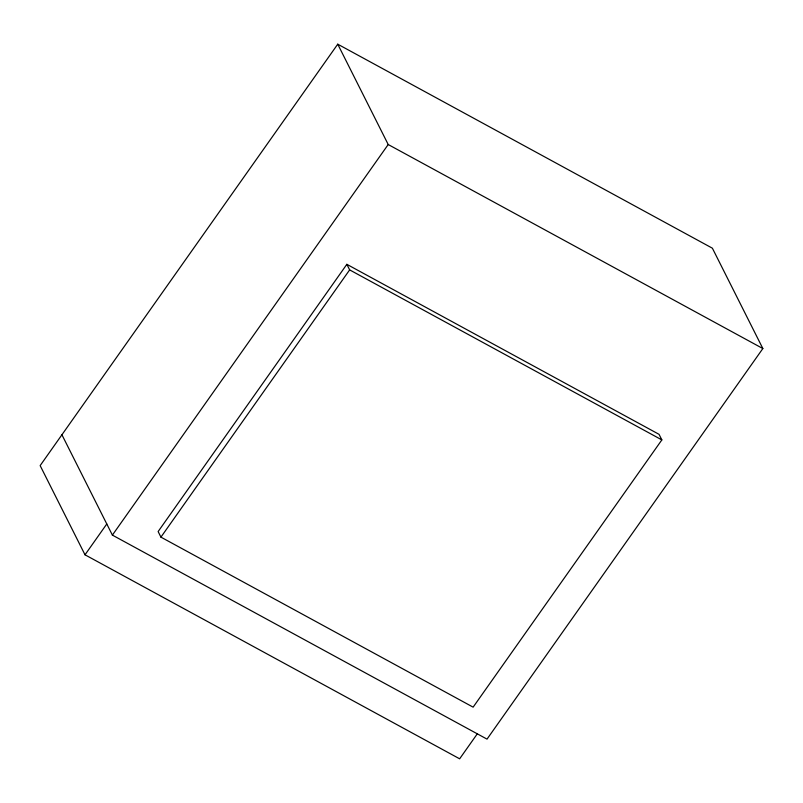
<?xml version="1.0" encoding="UTF-8"?>
<svg xmlns="http://www.w3.org/2000/svg" width="803" height="803" viewBox="0 0 803 803"><rect width="100%" height="100%" fill="white"/><g stroke="black" fill="none" stroke-linecap="round" stroke-linejoin="round"><path stroke-width="1.2" d="M61.921 434.764L112.39 535.109L487.03 739.131L762.85 348.542L712.381 248.197L337.742 44.185L40.15 465.61L85.008 554.803L459.647 758.815L477.213 733.952M85.008 554.803L106.789 523.968M112.39 535.109L388.21 144.53L337.742 44.185M346.846 264.317L158.131 531.556L160.931 537.137L473.128 707.152L661.853 439.903L659.042 434.333L346.846 264.317L349.646 269.888L661.853 439.903M160.931 537.137L349.646 269.888M388.21 144.53L762.85 348.542"/></g></svg>
